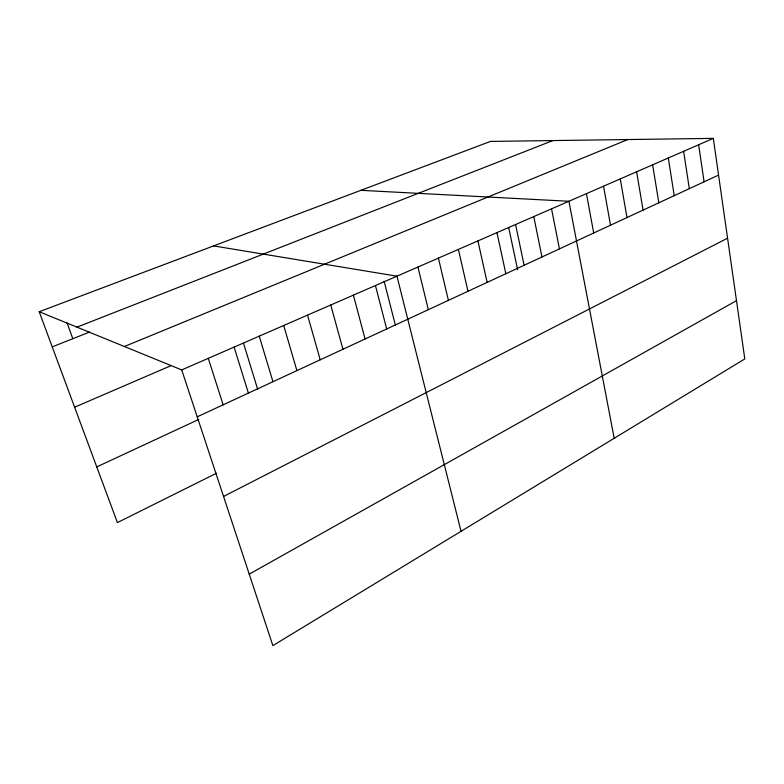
<?xml version="1.0" encoding="UTF-8"?>
<svg xmlns="http://www.w3.org/2000/svg" width="784" height="784" viewBox="0 0 784 784"><rect width="100%" height="100%" fill="white"/><g stroke="black" fill="none" stroke-linecap="round" stroke-linejoin="round"><path stroke-width="1.18" d="M249.234 574.133L736.48 300.654M223.548 496.458L727.572 238.199M216.462 473.252L117.404 522.595L39.2 311.728L490.451 141.424L713.322 138.376L744.8 358.935L272.871 645.624L181.712 369.921L39.2 311.728M96.755 466.911L198.685 419.469M197.225 416.823L718.565 175.106M181.712 369.921L713.322 138.376M74.607 407.21L170.618 365.834M124.382 346.508L627.759 139.542M52.234 346.871L89.621 332.034M76.959 327.153L552.896 140.571M360.885 190.326L568.919 201.272L614.195 438.276M213.611 245.911L396.959 276.174L461.041 531.317M67.091 322.949L72.814 338.708M208.27 358.357L223.156 404.799M234.102 347.106L248.401 393.098M243.53 343.265L257.701 389.364M259.239 336.15L272.969 381.71M283.71 325.497L296.901 370.616M307.544 315.119L320.215 359.797M330.76 305.005L342.941 349.262M353.388 295.147L365.089 338.992M375.448 285.543L386.688 328.976M384.14 281.26L395.41 325.301M417.941 267.03L428.329 309.67M438.413 258.112L448.399 300.37M458.395 249.41L467.999 291.285M477.907 240.913L487.138 282.407M496.958 232.613L505.837 273.734M508.679 227.517L517.626 269.735M515.578 224.508L524.114 265.266M533.767 216.58L541.969 256.985M551.544 208.838L559.433 248.891M586.422 193.648L593.704 232.995M603.533 186.19L610.53 225.194M620.271 178.909L626.984 217.57M636.628 171.774L643.076 210.112M652.631 164.807L658.825 202.811M668.301 157.986L674.23 195.657M683.628 151.312L689.322 188.67M698.632 144.775L704.101 181.819"/></g></svg>
